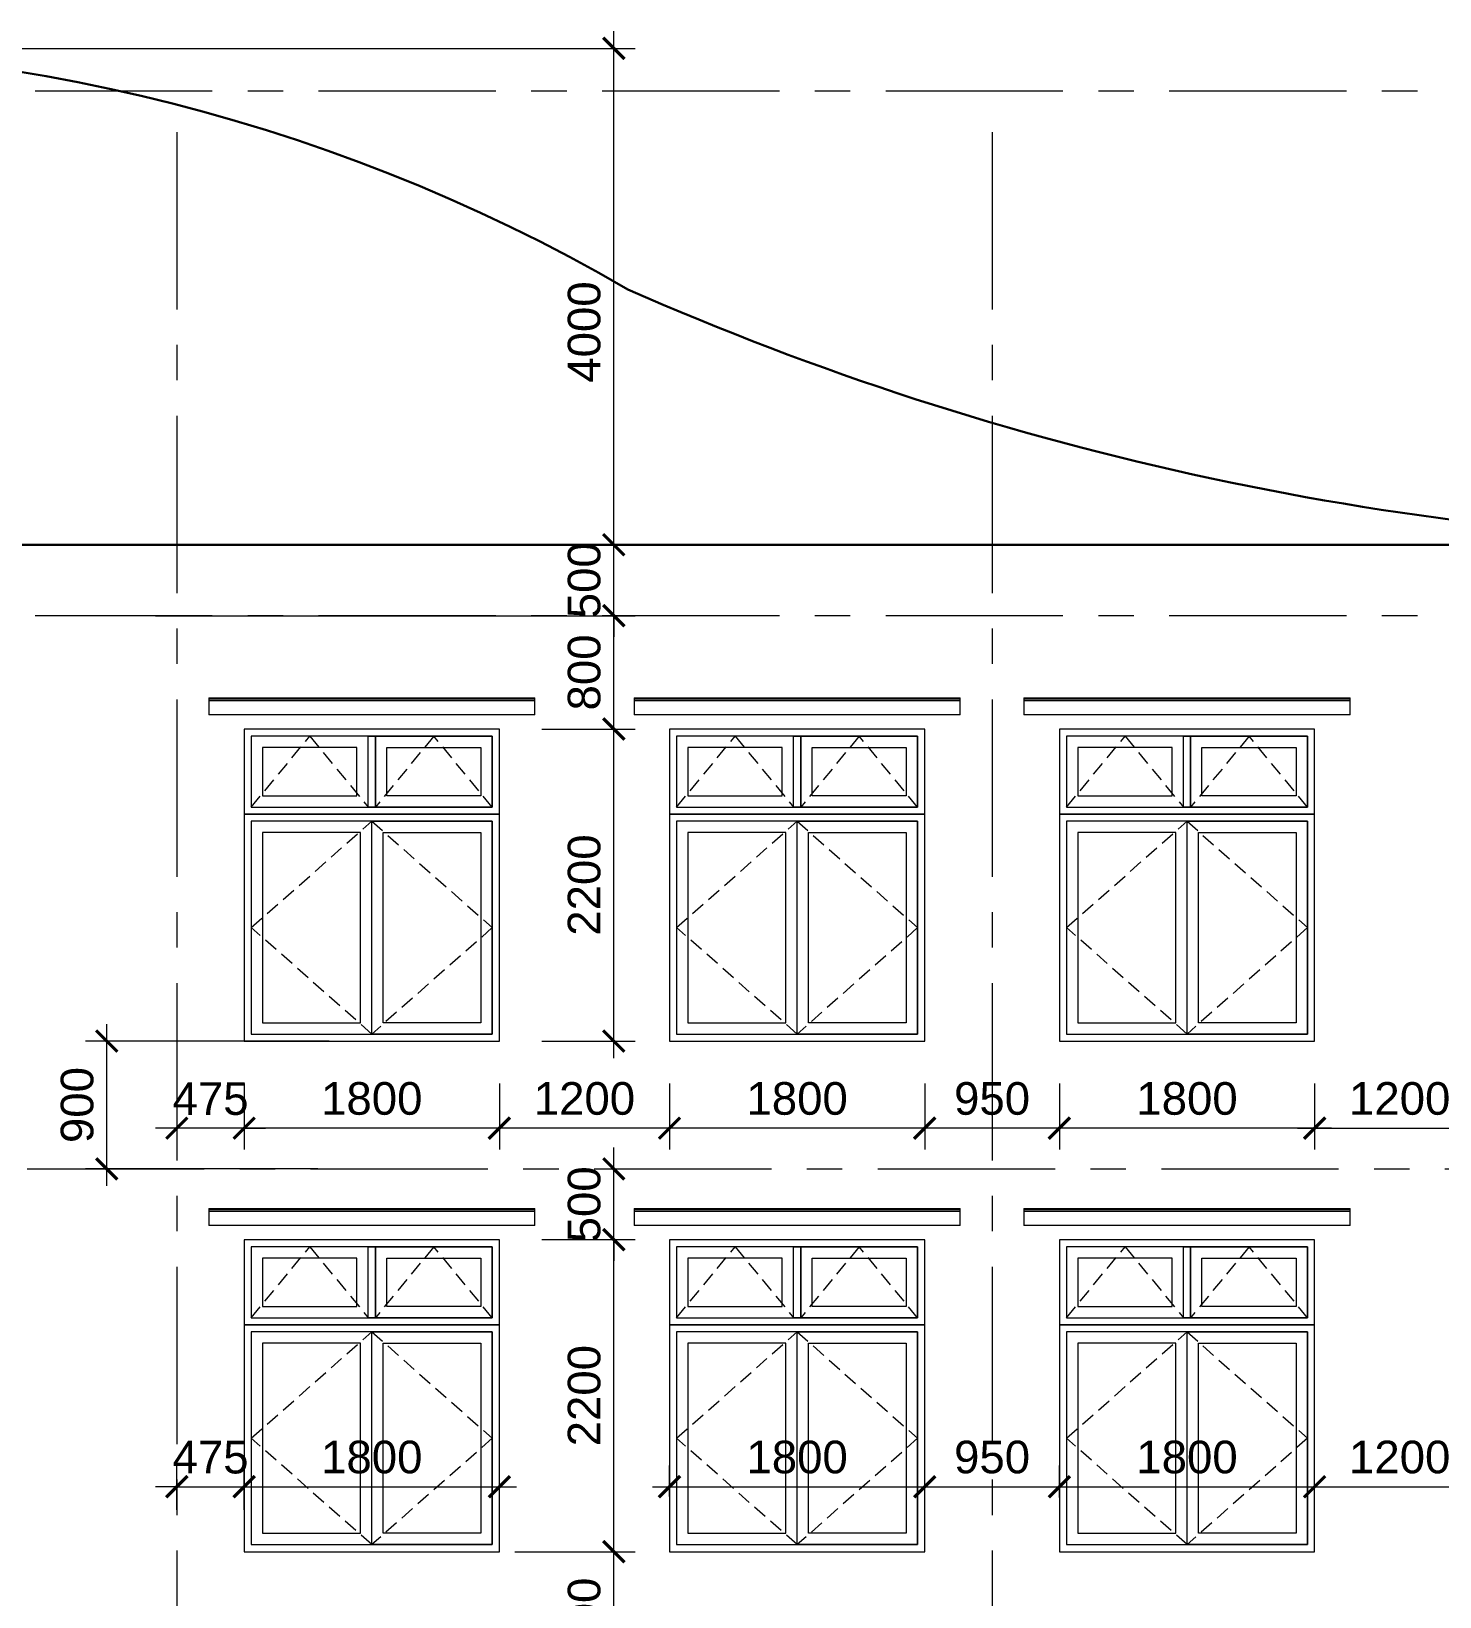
# Model space of a CAD drawing. Header units: millimetres. Extents: x 886808 to 1650903, y -1008069 to 230892.
# Drawn here: x 1030948 to 1040881, y -457668 to -446632 of the extents above; entities that cross this region are included whole.
import ezdxf

# ---------------------------------------------------------------- set-up
doc = ezdxf.new("R2010")
doc.units = ezdxf.units.MM
doc.linetypes.add('CENTER', pattern=[2, 1.25, -0.25, 0.25, -0.25])
doc.linetypes.add('DASHED', pattern=[0.75, 0.5, -0.25])
doc.layers.get('0').update_dxf_attribs({"lineweight": 0})
for name, color, linetype, lineweight in [('03- Net Cua- 153', 153, 'Continuous', 9), ('06- Dim- 250', 250, 'Continuous', 0), ('8l NET TO', 8, 'Continuous', 9), ('A-GLAZ', 151, 'Continuous', 5), ('A-Wall', 113, 'Continuous', 30), ('A_Dim', 8, 'Continuous', 5)]:
    doc.layers.add(name, color=color, linetype=linetype, lineweight=lineweight)
doc.styles.add('TIÊU ĐỀ', font='arial.ttf', dxfattribs={"height": 230})
doc.dimstyles.new('1-100', dxfattribs={"dimtxt": 230, "dimasz": 150, "dimexe": 150, "dimexo": 300, "dimgap": 90, "dimtad": 1, "dimdec": 0, "dimrnd": 5, "dimzin": 0, "dimtxsty": 'TIÊU ĐỀ', "dimblk": 'ARCHTICK', "dimcen": 100, "dimdle": 120, "dimclrd": 256, "dimclre": 256, "dimclrt": 2, "dimadec": 0, "dimazin": 0, "dimtfac": 1, "dimtdec": 0, "dimtix": 1, "dimtmove": 1, "dimatfit": 3, "dimldrblk": 'OPEN30', "dimfxl": 900, "dimtolj": 1, "dimtzin": 0, "dimlwd": 13, "dimlwe": 13, "dimarcsym": 1})

# ---------------------------------------------------------------- blocks, each defined once
blk = doc.blocks.new('_ArchTick')
at = {"color": 0, "linetype": 'ByBlock', "const_width": 0.15}
blk.add_lwpolyline([(-0.5, -0.5), (0.5, 0.5)], dxfattribs=at)
blk = doc.blocks.new('*D389')
at = {"layer": 'A_Dim', "lineweight": 13, "transparency": 16777216}
for p, q in [((1035056, -450872), (1035056, -446632)), ((1029132, -446752), (1035206, -446752)), ((1031823, -450752), (1035206, -450752))]:
    blk.add_line(p, q, dxfattribs=at)
at = {"layer": 'Defpoints', "color": 0, "transparency": 16777216}
for p in [(1028832, -446752), (1035056, -446752), (1031523, -450752)]:
    blk.add_point(p, dxfattribs=at)
at = {"layer": 'A_Dim', "lineweight": 13, "transparency": 16777216, "xscale": 150, "yscale": 150, "zscale": 150}
for p, rotation in [((1035056, -446752), 90), ((1035056, -450752), 270)]:
    blk.add_blockref('_ArchTick', p, dxfattribs=dict(at, rotation=rotation))
at = {"layer": 'A_Dim', "color": 2, "transparency": 16777216, "insert": (1034848, -448752), "char_height": 230, "attachment_point": 5, "rotation": 90, "style": 'TIÊU ĐỀ'}
blk.add_mtext('\\A1;4000', dxfattribs=at)
blk = doc.blocks.new('_Open30')
at = {"color": 0, "linetype": 'ByBlock', "lineweight": -2}
for p, q in [((-1, 0.268), (0, 0)), ((0, 0), (-1, -0.268)), ((0, 0), (-1, 0))]:
    blk.add_line(p, q, dxfattribs=at)
blk = doc.blocks.new('*D391')
at = {"layer": 'A_Dim', "lineweight": 13, "transparency": 16777216}
for p, q in [((1035056, -458372), (1035056, -457231)), ((1034357, -457351), (1035206, -457351)), ((1034801, -458252), (1035206, -458252))]:
    blk.add_line(p, q, dxfattribs=at)
at = {"layer": 'Defpoints', "color": 0, "transparency": 16777216}
for p in [(1034057, -457351), (1035056, -457351), (1034501, -458252)]:
    blk.add_point(p, dxfattribs=at)
at = {"layer": 'A_Dim', "lineweight": 13, "transparency": 16777216, "xscale": 150, "yscale": 150, "zscale": 150}
for p, rotation in [((1035056, -457351), 90), ((1035056, -458252), 270)]:
    blk.add_blockref('_ArchTick', p, dxfattribs=dict(at, rotation=rotation))
at = {"layer": 'A_Dim', "color": 2, "transparency": 16777216, "insert": (1034848, -457802), "char_height": 230, "attachment_point": 5, "rotation": 90, "style": 'TIÊU ĐỀ'}
blk.add_mtext('\\A1;900', dxfattribs=at)
blk = doc.blocks.new('*D392')
at = {"layer": 'A_Dim', "lineweight": 13, "transparency": 16777216}
for p, q in [((1035056, -457471), (1035056, -455031)), ((1034549, -455151), (1035206, -455151)), ((1034357, -457351), (1035206, -457351))]:
    blk.add_line(p, q, dxfattribs=at)
at = {"layer": 'Defpoints', "color": 0, "transparency": 16777216}
for p in [(1034249, -455151), (1035056, -455151), (1034057, -457351)]:
    blk.add_point(p, dxfattribs=at)
at = {"layer": 'A_Dim', "lineweight": 13, "transparency": 16777216, "xscale": 150, "yscale": 150, "zscale": 150}
for p, rotation in [((1035056, -455151), 90), ((1035056, -457351), 270)]:
    blk.add_blockref('_ArchTick', p, dxfattribs=dict(at, rotation=rotation))
at = {"layer": 'A_Dim', "color": 2, "transparency": 16777216, "insert": (1034848, -456251), "char_height": 230, "attachment_point": 5, "rotation": 90, "style": 'TIÊU ĐỀ'}
blk.add_mtext('\\A1;2200', dxfattribs=at)
blk = doc.blocks.new('*D393')
at = {"layer": 'A_Dim', "lineweight": 13, "transparency": 16777216}
for p, q in [((1035056, -454652), (1035056, -454502)), ((1034928, -454652), (1035206, -454652)), ((1035056, -455151), (1035056, -454652)), ((1034549, -455151), (1035206, -455151)), ((1035056, -455151), (1035056, -455301))]:
    blk.add_line(p, q, dxfattribs=at)
at = {"layer": 'Defpoints', "color": 0, "transparency": 16777216}
for p in [(1034628, -454652), (1035056, -454652), (1034249, -455151)]:
    blk.add_point(p, dxfattribs=at)
at = {"layer": 'A_Dim', "lineweight": 13, "transparency": 16777216, "xscale": 150, "yscale": 150, "zscale": 150}
for p, rotation in [((1035056, -454652), 270), ((1035056, -455151), 90)]:
    blk.add_blockref('_ArchTick', p, dxfattribs=dict(at, rotation=rotation))
at = {"layer": 'A_Dim', "color": 2, "transparency": 16777216, "insert": (1034848, -454902), "char_height": 230, "attachment_point": 5, "rotation": 90, "style": 'TIÊU ĐỀ'}
blk.add_mtext('\\A1;500', dxfattribs=at)
blk = doc.blocks.new('*D394')
at = {"layer": 'A_Dim', "lineweight": 13, "transparency": 16777216}
for p, q in [((1035056, -453871), (1035056, -451431)), ((1034549, -451551), (1035206, -451551)), ((1034549, -453751), (1035206, -453751))]:
    blk.add_line(p, q, dxfattribs=at)
at = {"layer": 'Defpoints', "color": 0, "transparency": 16777216}
for p in [(1034249, -451551), (1035056, -451551), (1034249, -453751)]:
    blk.add_point(p, dxfattribs=at)
at = {"layer": 'A_Dim', "lineweight": 13, "transparency": 16777216, "xscale": 150, "yscale": 150, "zscale": 150}
for p, rotation in [((1035056, -451551), 90), ((1035056, -453751), 270)]:
    blk.add_blockref('_ArchTick', p, dxfattribs=dict(at, rotation=rotation))
at = {"layer": 'A_Dim', "color": 2, "transparency": 16777216, "insert": (1034848, -452651), "char_height": 230, "attachment_point": 5, "rotation": 90, "style": 'TIÊU ĐỀ'}
blk.add_mtext('\\A1;2200', dxfattribs=at)
blk = doc.blocks.new('*D395')
at = {"layer": 'A_Dim', "lineweight": 13, "transparency": 16777216}
for p, q in [((1035056, -451671), (1035056, -450632)), ((1034735, -450752), (1035206, -450752)), ((1034549, -451551), (1035206, -451551))]:
    blk.add_line(p, q, dxfattribs=at)
at = {"layer": 'Defpoints', "color": 0, "transparency": 16777216}
for p in [(1034435, -450752), (1035056, -450752), (1034249, -451551)]:
    blk.add_point(p, dxfattribs=at)
at = {"layer": 'A_Dim', "lineweight": 13, "transparency": 16777216, "xscale": 150, "yscale": 150, "zscale": 150}
for p, rotation in [((1035056, -450752), 90), ((1035056, -451551), 270)]:
    blk.add_blockref('_ArchTick', p, dxfattribs=dict(at, rotation=rotation))
at = {"layer": 'A_Dim', "color": 2, "transparency": 16777216, "insert": (1034848, -451152), "char_height": 230, "attachment_point": 5, "rotation": 90, "style": 'TIÊU ĐỀ'}
blk.add_mtext('\\A1;800', dxfattribs=at)
blk = doc.blocks.new('*D396')
at = {"layer": 'A_Dim', "lineweight": 13, "transparency": 16777216}
for p, q in [((1035056, -450252), (1035056, -450102)), ((1033135, -450252), (1035206, -450252)), ((1035056, -450752), (1035056, -450252)), ((1034735, -450752), (1035206, -450752)), ((1035056, -450752), (1035056, -450902))]:
    blk.add_line(p, q, dxfattribs=at)
at = {"layer": 'Defpoints', "color": 0, "transparency": 16777216}
for p in [(1032835, -450252), (1035056, -450252), (1034435, -450752)]:
    blk.add_point(p, dxfattribs=at)
at = {"layer": 'A_Dim', "lineweight": 13, "transparency": 16777216, "xscale": 150, "yscale": 150, "zscale": 150}
for p, rotation in [((1035056, -450252), 270), ((1035056, -450752), 90)]:
    blk.add_blockref('_ArchTick', p, dxfattribs=dict(at, rotation=rotation))
at = {"layer": 'A_Dim', "color": 2, "transparency": 16777216, "insert": (1034848, -450502), "char_height": 230, "attachment_point": 5, "rotation": 90, "style": 'TIÊU ĐỀ'}
blk.add_mtext('\\A1;500', dxfattribs=at)
blk = doc.blocks.new('*D397')
at = {"layer": 'A_Dim', "lineweight": 13, "transparency": 16777216}
for p, q in [((1031974, -457056), (1031974, -456743)), ((1032449, -457056), (1032449, -456743)), ((1031974, -456893), (1031824, -456893)), ((1031974, -456893), (1032449, -456893)), ((1032449, -456893), (1032599, -456893))]:
    blk.add_line(p, q, dxfattribs=at)
at = {"layer": 'Defpoints', "color": 0, "transparency": 16777216}
for p in [(1032449, -456893), (1031974, -457356), (1032449, -457356)]:
    blk.add_point(p, dxfattribs=at)
at = {"layer": 'A_Dim', "lineweight": 13, "transparency": 16777216, "xscale": 150, "yscale": 150, "zscale": 150}
blk.add_blockref('_ArchTick', (1031974, -456893), dxfattribs=at)
at = {"layer": 'A_Dim', "lineweight": 13, "transparency": 16777216, "xscale": 150, "yscale": 150, "zscale": 150, "rotation": 180}
blk.add_blockref('_ArchTick', (1032449, -456893), dxfattribs=at)
at = {"layer": 'A_Dim', "color": 2, "transparency": 16777216, "insert": (1032212, -456686), "char_height": 230, "attachment_point": 5, "style": 'TIÊU ĐỀ'}
blk.add_mtext('\\A1;475', dxfattribs=at)
blk = doc.blocks.new('*D398')
at = {"layer": 'A_Dim', "lineweight": 13, "transparency": 16777216}
for p, q in [((1032449, -457056), (1032449, -456743)), ((1034249, -456961), (1034249, -456743)), ((1032329, -456893), (1034369, -456893))]:
    blk.add_line(p, q, dxfattribs=at)
at = {"layer": 'Defpoints', "color": 0, "transparency": 16777216}
for p in [(1034249, -456893), (1034249, -457261), (1032449, -457356)]:
    blk.add_point(p, dxfattribs=at)
at = {"layer": 'A_Dim', "lineweight": 13, "transparency": 16777216, "xscale": 150, "yscale": 150, "zscale": 150, "rotation": 180}
blk.add_blockref('_ArchTick', (1032449, -456893), dxfattribs=at)
at = {"layer": 'A_Dim', "lineweight": 13, "transparency": 16777216, "xscale": 150, "yscale": 150, "zscale": 150}
blk.add_blockref('_ArchTick', (1034249, -456893), dxfattribs=at)
at = {"layer": 'A_Dim', "color": 2, "transparency": 16777216, "insert": (1033349, -456685), "char_height": 230, "attachment_point": 5, "style": 'TIÊU ĐỀ'}
blk.add_mtext('\\A1;1800', dxfattribs=at)
blk = doc.blocks.new('*D399')
at = {"layer": 'A_Dim', "lineweight": 13, "transparency": 16777216}
for p, q in [((1035449, -456961), (1035449, -456743)), ((1037249, -457051), (1037249, -456743)), ((1035329, -456893), (1037369, -456893))]:
    blk.add_line(p, q, dxfattribs=at)
at = {"layer": 'Defpoints', "color": 0, "transparency": 16777216}
for p in [(1037249, -456893), (1035449, -457261), (1037249, -457351)]:
    blk.add_point(p, dxfattribs=at)
at = {"layer": 'A_Dim', "lineweight": 13, "transparency": 16777216, "xscale": 150, "yscale": 150, "zscale": 150, "rotation": 180}
blk.add_blockref('_ArchTick', (1035449, -456893), dxfattribs=at)
at = {"layer": 'A_Dim', "lineweight": 13, "transparency": 16777216, "xscale": 150, "yscale": 150, "zscale": 150}
blk.add_blockref('_ArchTick', (1037249, -456893), dxfattribs=at)
at = {"layer": 'A_Dim', "color": 2, "transparency": 16777216, "insert": (1036349, -456685), "char_height": 230, "attachment_point": 5, "style": 'TIÊU ĐỀ'}
blk.add_mtext('\\A1;1800', dxfattribs=at)
blk = doc.blocks.new('*D400')
at = {"layer": 'A_Dim', "lineweight": 13, "transparency": 16777216}
for p, q in [((1037249, -457051), (1037249, -456743)), ((1038199, -456968), (1038199, -456743)), ((1037129, -456893), (1038319, -456893))]:
    blk.add_line(p, q, dxfattribs=at)
at = {"layer": 'Defpoints', "color": 0, "transparency": 16777216}
for p in [(1038199, -456893), (1037249, -457351), (1038199, -457268)]:
    blk.add_point(p, dxfattribs=at)
at = {"layer": 'A_Dim', "lineweight": 13, "transparency": 16777216, "xscale": 150, "yscale": 150, "zscale": 150, "rotation": 180}
blk.add_blockref('_ArchTick', (1037249, -456893), dxfattribs=at)
at = {"layer": 'A_Dim', "lineweight": 13, "transparency": 16777216, "xscale": 150, "yscale": 150, "zscale": 150}
blk.add_blockref('_ArchTick', (1038199, -456893), dxfattribs=at)
at = {"layer": 'A_Dim', "color": 2, "transparency": 16777216, "insert": (1037724, -456685), "char_height": 230, "attachment_point": 5, "style": 'TIÊU ĐỀ'}
blk.add_mtext('\\A1;950', dxfattribs=at)
blk = doc.blocks.new('*D401')
at = {"layer": 'A_Dim', "lineweight": 13, "transparency": 16777216}
for p, q in [((1038199, -456968), (1038199, -456743)), ((1039999, -457051), (1039999, -456743)), ((1038079, -456893), (1040119, -456893))]:
    blk.add_line(p, q, dxfattribs=at)
at = {"layer": 'Defpoints', "color": 0, "transparency": 16777216}
for p in [(1039999, -456893), (1038199, -457268), (1039999, -457351)]:
    blk.add_point(p, dxfattribs=at)
at = {"layer": 'A_Dim', "lineweight": 13, "transparency": 16777216, "xscale": 150, "yscale": 150, "zscale": 150, "rotation": 180}
blk.add_blockref('_ArchTick', (1038199, -456893), dxfattribs=at)
at = {"layer": 'A_Dim', "lineweight": 13, "transparency": 16777216, "xscale": 150, "yscale": 150, "zscale": 150}
blk.add_blockref('_ArchTick', (1039999, -456893), dxfattribs=at)
at = {"layer": 'A_Dim', "color": 2, "transparency": 16777216, "insert": (1039099, -456685), "char_height": 230, "attachment_point": 5, "style": 'TIÊU ĐỀ'}
blk.add_mtext('\\A1;1800', dxfattribs=at)
blk = doc.blocks.new('*D406')
at = {"layer": 'A_Dim', "lineweight": 13, "transparency": 16777216}
for p, q in [((1038199, -454051), (1038199, -454515)), ((1039999, -454051), (1039999, -454515)), ((1040119, -454365), (1038079, -454365))]:
    blk.add_line(p, q, dxfattribs=at)
at = {"layer": 'Defpoints', "color": 0, "transparency": 16777216}
for p in [(1038199, -453751), (1039999, -453751), (1038199, -454365)]:
    blk.add_point(p, dxfattribs=at)
at = {"layer": 'A_Dim', "lineweight": 13, "transparency": 16777216, "xscale": 150, "yscale": 150, "zscale": 150, "rotation": 180}
blk.add_blockref('_ArchTick', (1038199, -454365), dxfattribs=at)
at = {"layer": 'A_Dim', "lineweight": 13, "transparency": 16777216, "xscale": 150, "yscale": 150, "zscale": 150}
blk.add_blockref('_ArchTick', (1039999, -454365), dxfattribs=at)
at = {"layer": 'A_Dim', "color": 2, "transparency": 16777216, "insert": (1039099, -454157), "char_height": 230, "attachment_point": 5, "style": 'TIÊU ĐỀ'}
blk.add_mtext('\\A1;1800', dxfattribs=at)
blk = doc.blocks.new('*D407')
at = {"layer": 'A_Dim', "lineweight": 13, "transparency": 16777216}
for p, q in [((1037249, -454051), (1037249, -454515)), ((1038199, -454051), (1038199, -454515)), ((1038319, -454365), (1037129, -454365))]:
    blk.add_line(p, q, dxfattribs=at)
at = {"layer": 'Defpoints', "color": 0, "transparency": 16777216}
for p in [(1037249, -453751), (1038199, -453751), (1037249, -454365)]:
    blk.add_point(p, dxfattribs=at)
at = {"layer": 'A_Dim', "lineweight": 13, "transparency": 16777216, "xscale": 150, "yscale": 150, "zscale": 150, "rotation": 180}
blk.add_blockref('_ArchTick', (1037249, -454365), dxfattribs=at)
at = {"layer": 'A_Dim', "lineweight": 13, "transparency": 16777216, "xscale": 150, "yscale": 150, "zscale": 150}
blk.add_blockref('_ArchTick', (1038199, -454365), dxfattribs=at)
at = {"layer": 'A_Dim', "color": 2, "transparency": 16777216, "insert": (1037724, -454157), "char_height": 230, "attachment_point": 5, "style": 'TIÊU ĐỀ'}
blk.add_mtext('\\A1;950', dxfattribs=at)
blk = doc.blocks.new('*D408')
at = {"layer": 'A_Dim', "lineweight": 13, "transparency": 16777216}
for p, q in [((1035449, -454051), (1035449, -454515)), ((1037249, -454051), (1037249, -454515)), ((1037369, -454365), (1035329, -454365))]:
    blk.add_line(p, q, dxfattribs=at)
at = {"layer": 'Defpoints', "color": 0, "transparency": 16777216}
for p in [(1035449, -453751), (1037249, -453751), (1035449, -454365)]:
    blk.add_point(p, dxfattribs=at)
at = {"layer": 'A_Dim', "lineweight": 13, "transparency": 16777216, "xscale": 150, "yscale": 150, "zscale": 150, "rotation": 180}
blk.add_blockref('_ArchTick', (1035449, -454365), dxfattribs=at)
at = {"layer": 'A_Dim', "lineweight": 13, "transparency": 16777216, "xscale": 150, "yscale": 150, "zscale": 150}
blk.add_blockref('_ArchTick', (1037249, -454365), dxfattribs=at)
at = {"layer": 'A_Dim', "color": 2, "transparency": 16777216, "insert": (1036349, -454157), "char_height": 230, "attachment_point": 5, "style": 'TIÊU ĐỀ'}
blk.add_mtext('\\A1;1800', dxfattribs=at)
blk = doc.blocks.new('*D409')
at = {"layer": 'A_Dim', "lineweight": 13, "transparency": 16777216}
for p, q in [((1032449, -454051), (1032449, -454515)), ((1034249, -454051), (1034249, -454515)), ((1034369, -454365), (1032329, -454365))]:
    blk.add_line(p, q, dxfattribs=at)
at = {"layer": 'Defpoints', "color": 0, "transparency": 16777216}
for p in [(1032449, -453751), (1034249, -453751), (1032449, -454365)]:
    blk.add_point(p, dxfattribs=at)
at = {"layer": 'A_Dim', "lineweight": 13, "transparency": 16777216, "xscale": 150, "yscale": 150, "zscale": 150, "rotation": 180}
blk.add_blockref('_ArchTick', (1032449, -454365), dxfattribs=at)
at = {"layer": 'A_Dim', "lineweight": 13, "transparency": 16777216, "xscale": 150, "yscale": 150, "zscale": 150}
blk.add_blockref('_ArchTick', (1034249, -454365), dxfattribs=at)
at = {"layer": 'A_Dim', "color": 2, "transparency": 16777216, "insert": (1033349, -454157), "char_height": 230, "attachment_point": 5, "style": 'TIÊU ĐỀ'}
blk.add_mtext('\\A1;1800', dxfattribs=at)
blk = doc.blocks.new('*D410')
at = {"layer": 'A_Dim', "lineweight": 13, "transparency": 16777216}
for p, q in [((1032449, -454051), (1032449, -454515)), ((1031974, -454365), (1031824, -454365)), ((1031974, -454344), (1031974, -454515)), ((1032449, -454365), (1031974, -454365)), ((1032449, -454365), (1032599, -454365))]:
    blk.add_line(p, q, dxfattribs=at)
at = {"layer": 'Defpoints', "color": 0, "transparency": 16777216}
for p in [(1032449, -453751), (1031974, -454044), (1031974, -454365)]:
    blk.add_point(p, dxfattribs=at)
at = {"layer": 'A_Dim', "lineweight": 13, "transparency": 16777216, "xscale": 150, "yscale": 150, "zscale": 150}
blk.add_blockref('_ArchTick', (1031974, -454365), dxfattribs=at)
at = {"layer": 'A_Dim', "lineweight": 13, "transparency": 16777216, "xscale": 150, "yscale": 150, "zscale": 150, "rotation": 180}
blk.add_blockref('_ArchTick', (1032449, -454365), dxfattribs=at)
at = {"layer": 'A_Dim', "color": 2, "transparency": 16777216, "insert": (1032212, -454158), "char_height": 230, "attachment_point": 5, "style": 'TIÊU ĐỀ'}
blk.add_mtext('\\A1;475', dxfattribs=at)
blk = doc.blocks.new('*D487')
at = {"layer": 'A_Dim', "lineweight": 13, "transparency": 16777216}
for p, q in [((1039999, -454051), (1039999, -454515)), ((1039879, -454365), (1041319, -454365)), ((1041199, -454351), (1041199, -454515))]:
    blk.add_line(p, q, dxfattribs=at)
at = {"layer": 'Defpoints', "color": 0, "transparency": 16777216}
for p in [(1039999, -453751), (1041199, -454051), (1041199, -454365)]:
    blk.add_point(p, dxfattribs=at)
at = {"layer": 'A_Dim', "lineweight": 13, "transparency": 16777216, "xscale": 150, "yscale": 150, "zscale": 150, "rotation": 180}
blk.add_blockref('_ArchTick', (1039999, -454365), dxfattribs=at)
at = {"layer": 'A_Dim', "lineweight": 13, "transparency": 16777216, "xscale": 150, "yscale": 150, "zscale": 150}
blk.add_blockref('_ArchTick', (1041199, -454365), dxfattribs=at)
at = {"layer": 'A_Dim', "color": 2, "transparency": 16777216, "insert": (1040599, -454157), "char_height": 230, "attachment_point": 5, "style": 'TIÊU ĐỀ'}
blk.add_mtext('\\A1;1200', dxfattribs=at)
blk = doc.blocks.new('*D488')
at = {"layer": 'A_Dim', "lineweight": 13, "transparency": 16777216}
for p, q in [((1039999, -457051), (1039999, -456743)), ((1039879, -456893), (1041319, -456893)), ((1041199, -456851), (1041199, -457043))]:
    blk.add_line(p, q, dxfattribs=at)
at = {"layer": 'Defpoints', "color": 0, "transparency": 16777216}
for p in [(1041199, -456551), (1041199, -456893), (1039999, -457351)]:
    blk.add_point(p, dxfattribs=at)
at = {"layer": 'A_Dim', "lineweight": 13, "transparency": 16777216, "xscale": 150, "yscale": 150, "zscale": 150, "rotation": 180}
blk.add_blockref('_ArchTick', (1039999, -456893), dxfattribs=at)
at = {"layer": 'A_Dim', "lineweight": 13, "transparency": 16777216, "xscale": 150, "yscale": 150, "zscale": 150}
blk.add_blockref('_ArchTick', (1041199, -456893), dxfattribs=at)
at = {"layer": 'A_Dim', "color": 2, "transparency": 16777216, "insert": (1040599, -456685), "char_height": 230, "attachment_point": 5, "style": 'TIÊU ĐỀ'}
blk.add_mtext('\\A1;1200', dxfattribs=at)
blk = doc.blocks.new('*D494')
at = {"layer": 'A_Dim', "lineweight": 13, "transparency": 16777216}
for p, q in [((1035449, -454051), (1035449, -454515)), ((1035569, -454365), (1034129, -454365)), ((1034249, -454409), (1034249, -454515))]:
    blk.add_line(p, q, dxfattribs=at)
at = {"layer": 'Defpoints', "color": 0, "transparency": 16777216}
for p in [(1035449, -453751), (1034249, -454109), (1034249, -454365)]:
    blk.add_point(p, dxfattribs=at)
at = {"layer": 'A_Dim', "lineweight": 13, "transparency": 16777216, "xscale": 150, "yscale": 150, "zscale": 150, "rotation": 180}
blk.add_blockref('_ArchTick', (1034249, -454365), dxfattribs=at)
at = {"layer": 'A_Dim', "lineweight": 13, "transparency": 16777216, "xscale": 150, "yscale": 150, "zscale": 150}
blk.add_blockref('_ArchTick', (1035449, -454365), dxfattribs=at)
at = {"layer": 'A_Dim', "color": 2, "transparency": 16777216, "insert": (1034849, -454157), "char_height": 230, "attachment_point": 5, "style": 'TIÊU ĐỀ'}
blk.add_mtext('\\A1;1200', dxfattribs=at)
blk = doc.blocks.new('*D1030')
at = {"layer": 'A_Dim', "lineweight": 13, "transparency": 16777216}
for p, q in [((1031480, -454772), (1031480, -453631)), ((1033049, -453751), (1031330, -453751)), ((1032969, -454652), (1031330, -454652))]:
    blk.add_line(p, q, dxfattribs=at)
at = {"layer": 'Defpoints', "color": 0, "transparency": 16777216}
for p in [(1031480, -453751), (1033349, -453751), (1033269, -454652)]:
    blk.add_point(p, dxfattribs=at)
at = {"layer": 'A_Dim', "lineweight": 13, "transparency": 16777216, "xscale": 150, "yscale": 150, "zscale": 150}
for p, rotation in [((1031480, -453751), 90), ((1031480, -454652), 270)]:
    blk.add_blockref('_ArchTick', p, dxfattribs=dict(at, rotation=rotation))
at = {"layer": 'A_Dim', "color": 2, "transparency": 16777216, "insert": (1031272, -454202), "char_height": 230, "attachment_point": 5, "rotation": 90, "style": 'TIÊU ĐỀ'}
blk.add_mtext('\\A1;900', dxfattribs=at)

msp = doc.modelspace()

# ---------------------------------------------------------------- linework, layer by layer
at = {"layer": '03- Net Cua- 153', "linetype": 'Continuous', "transparency": 33554636}
for points in [[(1034249.2, -451551.4), (1032449.2, -451551.4), (1032449.2, -452151.4), (1034249.2, -452151.4)], [(1034199.2, -451601.4), (1032499.2, -451601.4), (1032499.2, -452101.4), (1034199.2, -452101.4)], [(1033324.2, -451601.4), (1032499.2, -451601.4), (1032499.2, -452101.4), (1033324.2, -452101.4)], [(1033324.2, -451601.4), (1033374.2, -451601.4), (1033374.2, -452101.4), (1033324.2, -452101.4)], [(1033374.2, -451601.4), (1034199.2, -451601.4), (1034199.2, -452101.4), (1033374.2, -452101.4)], [(1037249.2, -451551.4), (1035449.2, -451551.4), (1035449.2, -452151.4), (1037249.2, -452151.4)], [(1037199.2, -451601.4), (1035499.2, -451601.4), (1035499.2, -452101.4), (1037199.2, -452101.4)], [(1036324.2, -451601.4), (1035499.2, -451601.4), (1035499.2, -452101.4), (1036324.2, -452101.4)], [(1036324.2, -451601.4), (1036374.2, -451601.4), (1036374.2, -452101.4), (1036324.2, -452101.4)], [(1036374.2, -451601.4), (1037199.2, -451601.4), (1037199.2, -452101.4), (1036374.2, -452101.4)], [(1039999.2, -451551.4), (1038199.2, -451551.4), (1038199.2, -452151.4), (1039999.2, -452151.4)], [(1039949.2, -451601.4), (1038249.2, -451601.4), (1038249.2, -452101.4), (1039949.2, -452101.4)], [(1039074.2, -451601.4), (1038249.2, -451601.4), (1038249.2, -452101.4), (1039074.2, -452101.4)], [(1039074.2, -451601.4), (1039124.2, -451601.4), (1039124.2, -452101.4), (1039074.2, -452101.4)], [(1039124.2, -451601.4), (1039949.2, -451601.4), (1039949.2, -452101.4), (1039124.2, -452101.4)], [(1033244.2, -451681.4), (1032579.2, -451681.4), (1032579.2, -452021.4), (1033244.2, -452021.4)], [(1033454.2, -451681.4), (1034119.2, -451681.4), (1034119.2, -452021.4), (1033454.2, -452021.4)], [(1036244.2, -451681.4), (1035579.2, -451681.4), (1035579.2, -452021.4), (1036244.2, -452021.4)], [(1036454.2, -451681.4), (1037119.2, -451681.4), (1037119.2, -452021.4), (1036454.2, -452021.4)], [(1038994.2, -451681.4), (1038329.2, -451681.4), (1038329.2, -452021.4), (1038994.2, -452021.4)], [(1039204.2, -451681.4), (1039869.2, -451681.4), (1039869.2, -452021.4), (1039204.2, -452021.4)], [(1034249.2, -452151.4), (1032449.2, -452151.4), (1032449.2, -453751.4), (1034249.2, -453751.4)], [(1037249.2, -452151.4), (1035449.2, -452151.4), (1035449.2, -453751.4), (1037249.2, -453751.4)], [(1039999.2, -452151.4), (1038199.2, -452151.4), (1038199.2, -453751.4), (1039999.2, -453751.4)], [(1034199.2, -452201.4), (1032499.2, -452201.4), (1032499.2, -453701.4), (1034199.2, -453701.4)], [(1033349.2, -452201.4), (1032499.2, -452201.4), (1032499.2, -453701.4), (1033349.2, -453701.4)], [(1033349.2, -452201.4), (1034199.2, -452201.4), (1034199.2, -453701.4), (1033349.2, -453701.4)], [(1037199.2, -452201.4), (1035499.2, -452201.4), (1035499.2, -453701.4), (1037199.2, -453701.4)], [(1036349.2, -452201.4), (1035499.2, -452201.4), (1035499.2, -453701.4), (1036349.2, -453701.4)], [(1036349.2, -452201.4), (1037199.2, -452201.4), (1037199.2, -453701.4), (1036349.2, -453701.4)], [(1039949.2, -452201.4), (1038249.2, -452201.4), (1038249.2, -453701.4), (1039949.2, -453701.4)], [(1039099.2, -452201.4), (1038249.2, -452201.4), (1038249.2, -453701.4), (1039099.2, -453701.4)], [(1039099.2, -452201.4), (1039949.2, -452201.4), (1039949.2, -453701.4), (1039099.2, -453701.4)], [(1033269.2, -452281.4), (1032579.2, -452281.4), (1032579.2, -453621.4), (1033269.2, -453621.4)], [(1033429.2, -452281.4), (1034119.2, -452281.4), (1034119.2, -453621.4), (1033429.2, -453621.4)], [(1036269.2, -452281.4), (1035579.2, -452281.4), (1035579.2, -453621.4), (1036269.2, -453621.4)], [(1036429.2, -452281.4), (1037119.2, -452281.4), (1037119.2, -453621.4), (1036429.2, -453621.4)], [(1039019.2, -452281.4), (1038329.2, -452281.4), (1038329.2, -453621.4), (1039019.2, -453621.4)], [(1039179.2, -452281.4), (1039869.2, -452281.4), (1039869.2, -453621.4), (1039179.2, -453621.4)], [(1034249.2, -455151.4), (1032449.2, -455151.4), (1032449.2, -455751.4), (1034249.2, -455751.4)], [(1034199.2, -455201.4), (1032499.2, -455201.4), (1032499.2, -455701.4), (1034199.2, -455701.4)], [(1033324.2, -455201.4), (1032499.2, -455201.4), (1032499.2, -455701.4), (1033324.2, -455701.4)], [(1033324.2, -455201.4), (1033374.2, -455201.4), (1033374.2, -455701.4), (1033324.2, -455701.4)], [(1033374.2, -455201.4), (1034199.2, -455201.4), (1034199.2, -455701.4), (1033374.2, -455701.4)], [(1037249.2, -455151.4), (1035449.2, -455151.4), (1035449.2, -455751.4), (1037249.2, -455751.4)], [(1037199.2, -455201.4), (1035499.2, -455201.4), (1035499.2, -455701.4), (1037199.2, -455701.4)], [(1036324.2, -455201.4), (1035499.2, -455201.4), (1035499.2, -455701.4), (1036324.2, -455701.4)], [(1036324.2, -455201.4), (1036374.2, -455201.4), (1036374.2, -455701.4), (1036324.2, -455701.4)], [(1036374.2, -455201.4), (1037199.2, -455201.4), (1037199.2, -455701.4), (1036374.2, -455701.4)], [(1039999.2, -455151.4), (1038199.2, -455151.4), (1038199.2, -455751.4), (1039999.2, -455751.4)], [(1039949.2, -455201.4), (1038249.2, -455201.4), (1038249.2, -455701.4), (1039949.2, -455701.4)], [(1039074.2, -455201.4), (1038249.2, -455201.4), (1038249.2, -455701.4), (1039074.2, -455701.4)], [(1039074.2, -455201.4), (1039124.2, -455201.4), (1039124.2, -455701.4), (1039074.2, -455701.4)], [(1039124.2, -455201.4), (1039949.2, -455201.4), (1039949.2, -455701.4), (1039124.2, -455701.4)], [(1033244.2, -455281.4), (1032579.2, -455281.4), (1032579.2, -455621.4), (1033244.2, -455621.4)], [(1033454.2, -455281.4), (1034119.2, -455281.4), (1034119.2, -455621.4), (1033454.2, -455621.4)], [(1036244.2, -455281.4), (1035579.2, -455281.4), (1035579.2, -455621.4), (1036244.2, -455621.4)], [(1036454.2, -455281.4), (1037119.2, -455281.4), (1037119.2, -455621.4), (1036454.2, -455621.4)], [(1038994.2, -455281.4), (1038329.2, -455281.4), (1038329.2, -455621.4), (1038994.2, -455621.4)], [(1039204.2, -455281.4), (1039869.2, -455281.4), (1039869.2, -455621.4), (1039204.2, -455621.4)], [(1034249.2, -455751.4), (1032449.2, -455751.4), (1032449.2, -457351.4), (1034249.2, -457351.4)], [(1034199.2, -455801.4), (1032499.2, -455801.4), (1032499.2, -457301.4), (1034199.2, -457301.4)], [(1033349.2, -455801.4), (1032499.2, -455801.4), (1032499.2, -457301.4), (1033349.2, -457301.4)], [(1033349.2, -455801.4), (1034199.2, -455801.4), (1034199.2, -457301.4), (1033349.2, -457301.4)], [(1037249.2, -455751.4), (1035449.2, -455751.4), (1035449.2, -457351.4), (1037249.2, -457351.4)], [(1037199.2, -455801.4), (1035499.2, -455801.4), (1035499.2, -457301.4), (1037199.2, -457301.4)], [(1036349.2, -455801.4), (1035499.2, -455801.4), (1035499.2, -457301.4), (1036349.2, -457301.4)], [(1036349.2, -455801.4), (1037199.2, -455801.4), (1037199.2, -457301.4), (1036349.2, -457301.4)], [(1039999.2, -455751.4), (1038199.2, -455751.4), (1038199.2, -457351.4), (1039999.2, -457351.4)], [(1039949.2, -455801.4), (1038249.2, -455801.4), (1038249.2, -457301.4), (1039949.2, -457301.4)], [(1039099.2, -455801.4), (1038249.2, -455801.4), (1038249.2, -457301.4), (1039099.2, -457301.4)], [(1039099.2, -455801.4), (1039949.2, -455801.4), (1039949.2, -457301.4), (1039099.2, -457301.4)], [(1033269.2, -455881.4), (1032579.2, -455881.4), (1032579.2, -457221.4), (1033269.2, -457221.4)], [(1033429.2, -455881.4), (1034119.2, -455881.4), (1034119.2, -457221.4), (1033429.2, -457221.4)], [(1036269.2, -455881.4), (1035579.2, -455881.4), (1035579.2, -457221.4), (1036269.2, -457221.4)], [(1036429.2, -455881.4), (1037119.2, -455881.4), (1037119.2, -457221.4), (1036429.2, -457221.4)], [(1039019.2, -455881.4), (1038329.2, -455881.4), (1038329.2, -457221.4), (1039019.2, -457221.4)], [(1039179.2, -455881.4), (1039869.2, -455881.4), (1039869.2, -457221.4), (1039179.2, -457221.4)]]:
    msp.add_lwpolyline(points, close=True, dxfattribs=at)
at = {"layer": '06- Dim- 250', "linetype": 'DASHED', "ltscale": 200, "transparency": 33554636}
for points in [[(1032499.2, -452101.4), (1032911.7, -451601.4), (1033324.2, -452101.4)], [(1034199.2, -452101.4), (1033786.7, -451601.4), (1033374.2, -452101.4)], [(1035499.2, -452101.4), (1035911.7, -451601.4), (1036324.2, -452101.4)], [(1037199.2, -452101.4), (1036786.7, -451601.4), (1036374.2, -452101.4)], [(1038249.2, -452101.4), (1038661.7, -451601.4), (1039074.2, -452101.4)], [(1039949.2, -452101.4), (1039536.7, -451601.4), (1039124.2, -452101.4)], [(1033349.2, -453701.4), (1032499.2, -452951.4), (1033349.2, -452201.4), (1034199.2, -452951.4), (1033349.2, -453701.4)], [(1036349.2, -453701.4), (1035499.2, -452951.4), (1036349.2, -452201.4), (1037199.2, -452951.4), (1036349.2, -453701.4)], [(1039099.2, -453701.4), (1038249.2, -452951.4), (1039099.2, -452201.4), (1039949.2, -452951.4), (1039099.2, -453701.4)], [(1032499.2, -455701.4), (1032911.7, -455201.4), (1033324.2, -455701.4)], [(1034199.2, -455701.4), (1033786.7, -455201.4), (1033374.2, -455701.4)], [(1035499.2, -455701.4), (1035911.7, -455201.4), (1036324.2, -455701.4)], [(1037199.2, -455701.4), (1036786.7, -455201.4), (1036374.2, -455701.4)], [(1038249.2, -455701.4), (1038661.7, -455201.4), (1039074.2, -455701.4)], [(1039949.2, -455701.4), (1039536.7, -455201.4), (1039124.2, -455701.4)], [(1033349.2, -457301.4), (1032499.2, -456551.4), (1033349.2, -455801.4), (1034199.2, -456551.4), (1033349.2, -457301.4)], [(1036349.2, -457301.4), (1035499.2, -456551.4), (1036349.2, -455801.4), (1037199.2, -456551.4), (1036349.2, -457301.4)], [(1039099.2, -457301.4), (1038249.2, -456551.4), (1039099.2, -455801.4), (1039949.2, -456551.4), (1039099.2, -457301.4)]]:
    msp.add_lwpolyline(points, dxfattribs=at)
at = {"layer": '8l NET TO', "color": 251, "linetype": 'CENTER', "ltscale": 1000, "true_color": 0x636466, "transparency": 33554636}
for p, q in [((1014973.9, -447051.6), (1057716.5, -447051.6)), ((1031974.2, -447342.4), (1031974.2, -466321.2)), ((1037724.2, -447342.4), (1037724.2, -466321.2)), ((1014973.9, -450751.6), (1057716.5, -450751.6)), ((1014917.9, -454651.6), (1057716.5, -454651.6))]:
    msp.add_line(p, q, dxfattribs=at)
at = {"layer": 'A-GLAZ', "transparency": 33554636}
for p, q in [((1032199.2, -451331.4), (1032199.2, -451341.4)), ((1032199.2, -451331.4), (1034499.2, -451331.4)), ((1032199.2, -451341.4), (1032199.2, -451351.4)), ((1034499.2, -451341.4), (1032199.2, -451341.4)), ((1032199.2, -451351.4), (1032199.2, -451451.4)), ((1034499.2, -451351.4), (1032199.2, -451351.4)), ((1034499.2, -451341.4), (1034499.2, -451331.4)), ((1034499.2, -451351.4), (1034499.2, -451341.4)), ((1034499.2, -451451.4), (1034499.2, -451351.4)), ((1035199.2, -451331.4), (1035199.2, -451341.4)), ((1035199.2, -451331.4), (1037499.2, -451331.4)), ((1035199.2, -451341.4), (1035199.2, -451351.4)), ((1037499.2, -451341.4), (1035199.2, -451341.4)), ((1035199.2, -451351.4), (1035199.2, -451451.4)), ((1037499.2, -451351.4), (1035199.2, -451351.4)), ((1037499.2, -451341.4), (1037499.2, -451331.4)), ((1037499.2, -451351.4), (1037499.2, -451341.4)), ((1037499.2, -451451.4), (1037499.2, -451351.4)), ((1037949.2, -451331.4), (1037949.2, -451341.4)), ((1037949.2, -451331.4), (1040249.2, -451331.4)), ((1037949.2, -451341.4), (1037949.2, -451351.4)), ((1040249.2, -451341.4), (1037949.2, -451341.4)), ((1037949.2, -451351.4), (1037949.2, -451451.4)), ((1040249.2, -451351.4), (1037949.2, -451351.4)), ((1040249.2, -451341.4), (1040249.2, -451331.4)), ((1040249.2, -451351.4), (1040249.2, -451341.4)), ((1040249.2, -451451.4), (1040249.2, -451351.4)), ((1034499.2, -451451.4), (1032199.2, -451451.4)), ((1037499.2, -451451.4), (1035199.2, -451451.4)), ((1040249.2, -451451.4), (1037949.2, -451451.4)), ((1032199.2, -454931.4), (1032199.2, -454941.4)), ((1032199.2, -454931.4), (1034499.2, -454931.4)), ((1032199.2, -454941.4), (1032199.2, -454951.4)), ((1034499.2, -454941.4), (1032199.2, -454941.4)), ((1032199.2, -454951.4), (1032199.2, -455051.4)), ((1034499.2, -454951.4), (1032199.2, -454951.4)), ((1034499.2, -454941.4), (1034499.2, -454931.4)), ((1034499.2, -454951.4), (1034499.2, -454941.4)), ((1034499.2, -455051.4), (1034499.2, -454951.4)), ((1035199.2, -454931.4), (1035199.2, -454941.4)), ((1035199.2, -454931.4), (1037499.2, -454931.4)), ((1035199.2, -454941.4), (1035199.2, -454951.4)), ((1037499.2, -454941.4), (1035199.2, -454941.4)), ((1035199.2, -454951.4), (1035199.2, -455051.4)), ((1037499.2, -454951.4), (1035199.2, -454951.4)), ((1037499.2, -454941.4), (1037499.2, -454931.4)), ((1037499.2, -454951.4), (1037499.2, -454941.4)), ((1037499.2, -455051.4), (1037499.2, -454951.4)), ((1037949.2, -454931.4), (1037949.2, -454941.4)), ((1037949.2, -454931.4), (1040249.2, -454931.4)), ((1037949.2, -454941.4), (1037949.2, -454951.4)), ((1040249.2, -454941.4), (1037949.2, -454941.4)), ((1037949.2, -454951.4), (1037949.2, -455051.4)), ((1040249.2, -454951.4), (1037949.2, -454951.4)), ((1040249.2, -454941.4), (1040249.2, -454931.4)), ((1040249.2, -454951.4), (1040249.2, -454941.4)), ((1040249.2, -455051.4), (1040249.2, -454951.4)), ((1034499.2, -455051.4), (1032199.2, -455051.4)), ((1037499.2, -455051.4), (1035199.2, -455051.4)), ((1040249.2, -455051.4), (1037949.2, -455051.4))]:
    msp.add_line(p, q, dxfattribs=at)
at = {"layer": 'A-Wall', "transparency": 33554636}
msp.add_lwpolyline([(1049259.2, -449440.6, -0.0560826), (1043574.2, -450251.7, -0.1028337), (1035155.5, -448451.2, 0.2994602), (1021309, -449239.8), (1020024.2, -449251.7), (1020024.2, -448151.7), (1017424.2, -448151.7), (1017424.2, -448951.7), (1016224.2, -448951.7), (1016224.2, -461651.7), (1016224.2, -462901.7), (1016424.2, -462901.7)], format="xyb", dxfattribs=at)
msp.add_lwpolyline([(1053124.2, -450251.7), (1016224.2, -450251.7)], dxfattribs=at)
at = {"layer": 'A_Dim', "transparency": 33554636}
for points in [[(1034249.2, -451551.4), (1032449.2, -451551.4), (1032449.2, -452151.4), (1034249.2, -452151.4)], [(1037249.2, -451551.4), (1035449.2, -451551.4), (1035449.2, -452151.4), (1037249.2, -452151.4)], [(1039999.2, -451551.4), (1038199.2, -451551.4), (1038199.2, -452151.4), (1039999.2, -452151.4)], [(1034249.2, -455151.4), (1032449.2, -455151.4), (1032449.2, -455751.4), (1034249.2, -455751.4)], [(1037249.2, -455151.4), (1035449.2, -455151.4), (1035449.2, -455751.4), (1037249.2, -455751.4)], [(1039999.2, -455151.4), (1038199.2, -455151.4), (1038199.2, -455751.4), (1039999.2, -455751.4)]]:
    msp.add_lwpolyline(points, close=True, dxfattribs=at)

# ---------------------------------------------------------------- dimensions: what is measured, and where the dimension line sits
for base, p1, p2, picture, middle in [((1035055.8, -446751.8), (1031523.4, -450751.6), (1028831.6, -446751.8), '*D389', (1034848.4, -448751.7)), ((1035055.8, -450251.7), (1034435.4, -450751.6), (1032834.8, -450251.7), '*D396', (1034848.4, -450501.6)), ((1035055.8, -450751.6), (1034249.2, -451551.4), (1034435.4, -450751.6), '*D395', (1034848.4, -451151.5)), ((1035055.8, -451551.4), (1034249.2, -453751.4), (1034249.2, -451551.4), '*D394', (1034848.4, -452651.4)), ((1035055.8, -454651.6), (1034249.2, -455151.4), (1034627.5, -454651.6), '*D393', (1034848.4, -454901.5)), ((1035055.8, -455151.4), (1034056.8, -457351.4), (1034249.2, -455151.4), '*D392', (1034848.4, -456251.4)), ((1035055.8, -457351.4), (1034500.9, -458251.6), (1034056.8, -457351.4), '*D391', (1034848.4, -457801.5))]:
    dim = msp.add_linear_dim(base=base, p1=p1, p2=p2, angle=90, dimstyle='1-100', dxfattribs=at)
    dim.commit()
    dim.dimension.update_dxf_attribs({"geometry": picture, "text_midpoint": middle})
at = {"layer": 'A_Dim'}
dim = msp.add_linear_dim(base=(1031479.5, -453751.4), p1=(1033269, -454651.6), p2=(1033349.2, -453751.4), angle=90, dimstyle='1-100', dxfattribs=at)
dim.commit()
dim.dimension.update_dxf_attribs({"geometry": '*D1030', "text_midpoint": (1031272.1, -454201.5)})
at = {"layer": 'A_Dim', "transparency": 33554636}
for base, p1, p2, picture, middle in [((1031974.2, -454364.6), (1032449.2, -453751.4), (1031974.2, -454043.6), '*D410', (1032211.7, -454157.6)), ((1032449.2, -454364.6), (1034249.2, -453751.4), (1032449.2, -453751.4), '*D409', (1033349.2, -454157.1)), ((1034249.2, -454364.6), (1035449.2, -453751.4), (1034249.2, -454108.6), '*D494', (1034849.2, -454157.1)), ((1035449.2, -454364.6), (1037249.2, -453751.4), (1035449.2, -453751.4), '*D408', (1036349.2, -454157.1)), ((1037249.2, -454364.6), (1038199.2, -453751.4), (1037249.2, -453751.4), '*D407', (1037724.2, -454157.1)), ((1038199.2, -454364.6), (1039999.2, -453751.4), (1038199.2, -453751.4), '*D406', (1039099.2, -454157.1)), ((1041199.2, -454364.6), (1039999.2, -453751.4), (1041199.2, -454051.4), '*D487', (1040599.2, -454157.1)), ((1032449.2, -456892.8), (1031974.2, -457356.3), (1032449.2, -457356.3), '*D397', (1032211.7, -456685.8)), ((1034249.2, -456892.8), (1032449.2, -457356.3), (1034249.2, -457261), '*D398', (1033349.2, -456685.4)), ((1037249.2, -456892.8), (1035449.2, -457261), (1037249.2, -457351.4), '*D399', (1036349.2, -456685.4)), ((1038199.2, -456892.8), (1037249.2, -457351.4), (1038199.2, -457267.6), '*D400', (1037724.2, -456685.4)), ((1039999.2, -456892.8), (1038199.2, -457267.6), (1039999.2, -457351.4), '*D401', (1039099.2, -456685.4)), ((1041199.2, -456892.8), (1039999.2, -457351.4), (1041199.2, -456551.4), '*D488', (1040599.2, -456685.4))]:
    dim = msp.add_linear_dim(base=base, p1=p1, p2=p2, dimstyle='1-100', dxfattribs=at)
    dim.commit()
    dim.dimension.update_dxf_attribs({"geometry": picture, "text_midpoint": middle})

doc.saveas('drawing.dxf')
